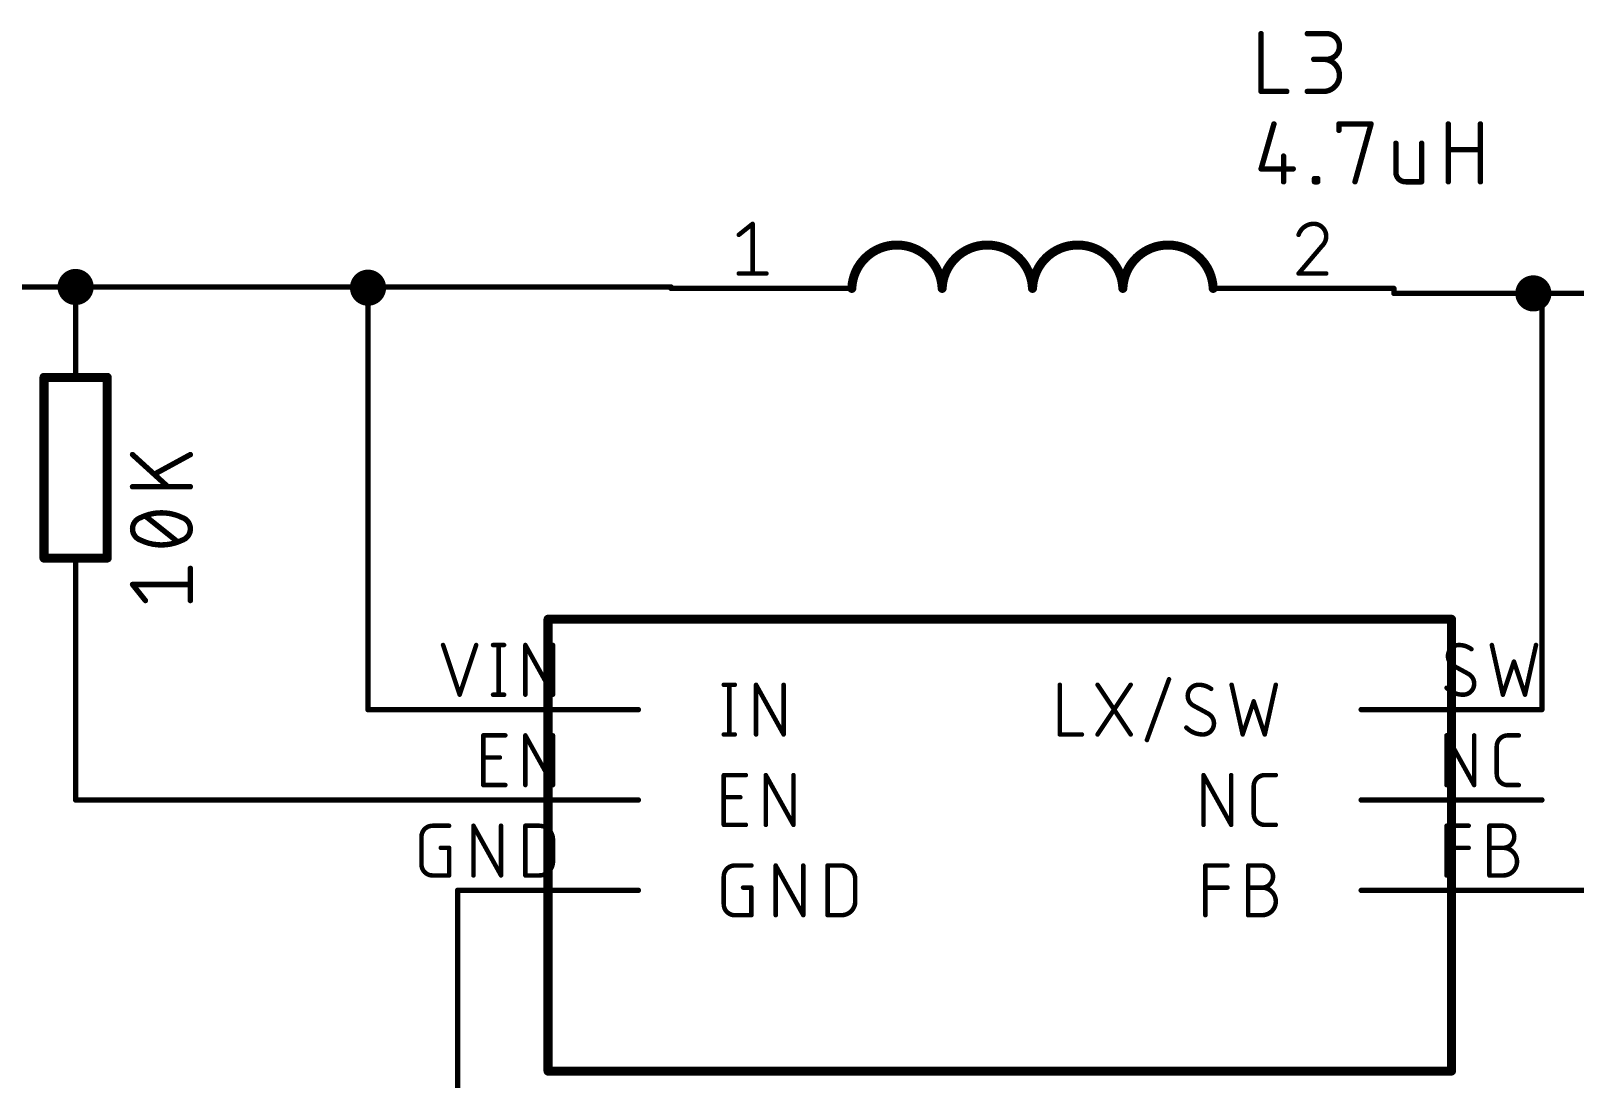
# Model space of a CAD drawing. Extents: x 3 to 264, y 2 to 181.
# Drawn here: x 36.2 to 79.61, y 59.05 to 88.52 of the extents above; entities that cross this region are included whole.
import ezdxf

# ---------------------------------------------------------------- set-up
doc = ezdxf.new("R2010")
doc.units = 0
for name, color, linetype in [('91', 122, 'CONTINUOUS'), ('94', 12, 'CONTINUOUS'), ('95', 251, 'CONTINUOUS'), ('96', 251, 'CONTINUOUS')]:
    doc.layers.add(name, color=color, linetype=linetype)

msp = doc.modelspace()

# ---------------------------------------------------------------- linework, layer by layer
at = {"layer": '91'}
for points, const_width in [([(37.46, 81.066, 1), (37.46, 81.574, 1), (37.46, 81.066)], 0.508), ([(45.68, 81.046, 1), (45.68, 81.554, 1), (45.68, 81.046)], 0.508), ([(78.44, 80.886, 1), (78.44, 81.394, 1), (78.44, 80.886)], 0.508), ([(37.46, 81.3581, 1), (37.46, 81.2819)], 0.0762), ([(37.46, 81.2819, 1), (37.46, 81.3581)], 0.0762), ([(45.7181, 81.3, 1), (45.6419, 81.3)], 0.0762), ([(54.2381, 81.32, 1), (54.1619, 81.32)], 0.0762), ([(54.1619, 81.28, 1), (54.2381, 81.28)], 0.0762), ([(54.2, 81.2819, 1), (54.2, 81.3581)], 0.0762), ([(74.5581, 81.28, 1), (74.4819, 81.28)], 0.0762), ([(74.52, 81.1781, 1), (74.52, 81.1019)], 0.0762), ([(78.44, 81.1781, 1), (78.44, 81.1019)], 0.0762), ([(78.44, 81.1019, 1), (78.44, 81.1781)], 0.0762), ([(78.7181, 81.14, 1), (78.6419, 81.14)], 0.0762), ([(78.68, 81.1019, 1), (78.68, 81.1781)], 0.0762), ([(74.4819, 81.14, 1), (74.5581, 81.14)], 0.0762), ([(37.4981, 71.16, 1), (37.4219, 71.16)], 0.0762), ([(45.68, 69.4781, 1), (45.68, 69.4019)], 0.0762), ([(45.6419, 69.44, 1), (45.7181, 69.44)], 0.0762), ([(48.2, 69.4019, 1), (48.2, 69.4781)], 0.0762), ([(78.6419, 69.44, 1), (78.7181, 69.44)], 0.0762), ([(37.46, 66.9381, 1), (37.46, 66.8619)], 0.0762), ([(37.4219, 66.9, 1), (37.4981, 66.9)], 0.0762), ([(48.2, 66.8619, 1), (48.2, 66.9381)], 0.0762), ([(48.2381, 64.36, 1), (48.1619, 64.36)], 0.0762), ([(78.68, 64.3981, 1), (78.68, 64.3219)], 0.0762)]:
    msp.add_lwpolyline(points, format="xyb", dxfattribs=dict(at, const_width=const_width))
at = {"layer": '91', "const_width": 0.1524}
for points in [[(37.46, 81.32), (26.78, 81.32)], [(37.46, 81.32), (54.2, 81.32)], [(45.68, 69.44), (45.68, 81.3)], [(54.2, 81.32), (54.2, 81.28)], [(74.52, 81.14), (74.52, 81.28)], [(78.44, 81.14), (74.52, 81.14)], [(78.68, 81.14), (78.44, 81.14)], [(78.68, 69.44), (78.68, 81.14)], [(37.46, 66.9), (37.46, 71.16)], [(48.2, 69.44), (45.68, 69.44)], [(48.2, 66.9), (37.46, 66.9)], [(48.2, 64.36), (48.2, 46.84)], [(78.68, 64.36), (95.12, 64.36)]]:
    msp.add_lwpolyline(points, dxfattribs=at)
at = {"layer": '94'}
for points, const_width in [([(61.82, 81.28, 0.9606), (59.28, 81.28)], 0.254), ([(64.36, 81.28, 0.9606), (61.82, 81.28)], 0.254), ([(66.9, 81.28, 0.9606), (64.36, 81.28)], 0.254), ([(69.44, 81.28, 0.9606), (66.9, 81.28)], 0.254), ([(37.4981, 81.32, 1), (37.4219, 81.32)], 0.0762), ([(54.2, 81.3181, 1), (54.2, 81.2419)], 0.0762), ([(59.2166, 81.2825, 1), (59.3434, 81.2775)], 0.127), ([(59.28, 81.2419, 1), (59.28, 81.3181)], 0.0762), ([(61.7566, 81.2775, 1), (61.8834, 81.2825)], 0.127), ([(61.7566, 81.2825, 1), (61.8834, 81.2775)], 0.127), ([(64.2966, 81.2775, 1), (64.4234, 81.2825)], 0.127), ([(64.2966, 81.2825, 1), (64.4234, 81.2775)], 0.127), ([(66.8366, 81.2775, 1), (66.9634, 81.2825)], 0.127), ([(66.8366, 81.2825, 1), (66.9634, 81.2775)], 0.127), ([(69.3766, 81.2775, 1), (69.5034, 81.2825)], 0.127), ([(69.44, 81.3181, 1), (69.44, 81.2419)], 0.0762), ([(74.52, 81.2419, 1), (74.52, 81.3181)], 0.0762), ([(78.44, 81.1781, 1), (78.44, 81.1019)], 0.0762), ([(36.6345, 78.78, 1), (36.5075, 78.78)], 0.127), ([(36.571, 78.8435, 1), (36.571, 78.7165)], 0.127), ([(37.4219, 78.78, 1), (37.4981, 78.78)], 0.0762), ([(38.4125, 78.78, 1), (38.2855, 78.78)], 0.127), ([(38.349, 78.7165, 1), (38.349, 78.8435)], 0.127), ([(36.571, 73.7635, 1), (36.571, 73.6365)], 0.127), ([(38.349, 73.6365, 1), (38.349, 73.7635)], 0.127), ([(36.5075, 73.7, 1), (36.6345, 73.7)], 0.127), ([(37.4981, 73.7, 1), (37.4219, 73.7)], 0.0762), ([(38.2855, 73.7, 1), (38.4125, 73.7)], 0.127), ([(50.8035, 71.98, 1), (50.6765, 71.98)], 0.127), ([(50.74, 72.0435, 1), (50.74, 71.9165)], 0.127), ([(76.2035, 71.98, 1), (76.0765, 71.98)], 0.127), ([(76.14, 71.9165, 1), (76.14, 72.0435)], 0.127), ([(37.4219, 71.16, 1), (37.4981, 71.16)], 0.0762), ([(48.2, 69.4781, 1), (48.2, 69.4019)], 0.0762), ([(53.28, 69.4019, 1), (53.28, 69.4781)], 0.0762), ([(73.6, 69.4781, 1), (73.6, 69.4019)], 0.0762), ([(78.68, 69.4019, 1), (78.68, 69.4781)], 0.0762), ([(48.2, 66.9381, 1), (48.2, 66.8619)], 0.0762), ([(53.28, 66.8619, 1), (53.28, 66.9381)], 0.0762), ([(73.6, 66.9381, 1), (73.6, 66.8619)], 0.0762), ([(78.68, 66.8619, 1), (78.68, 66.9381)], 0.0762), ([(48.2, 64.3981, 1), (48.2, 64.3219)], 0.0762), ([(53.28, 64.3219, 1), (53.28, 64.3981)], 0.0762), ([(73.6, 64.3981, 1), (73.6, 64.3219)], 0.0762), ([(78.68, 64.3219, 1), (78.68, 64.3981)], 0.0762), ([(50.74, 59.3435, 1), (50.74, 59.2165)], 0.127), ([(50.6765, 59.28, 1), (50.8035, 59.28)], 0.127), ([(76.0765, 59.28, 1), (76.2035, 59.28)], 0.127), ([(76.14, 59.2165, 1), (76.14, 59.3435)], 0.127)]:
    msp.add_lwpolyline(points, format="xyb", dxfattribs=dict(at, const_width=const_width))
for points, const_width in [([(37.46, 81.32), (37.46, 78.78)], 0.1524), ([(54.2, 81.28), (59.28, 81.28)], 0.1524), ([(74.52, 81.28), (69.44, 81.28)], 0.1524), ([(78.44, 81.14), (83.52, 81.14)], 0.1524), ([(36.571, 78.78), (36.571, 73.7)], 0.254), ([(38.349, 78.78), (36.571, 78.78)], 0.254), ([(38.349, 73.7), (38.349, 78.78)], 0.254), ([(38.349, 73.7), (36.571, 73.7)], 0.254), ([(37.46, 71.16), (37.46, 73.7)], 0.1524), ([(50.74, 71.98), (50.74, 59.28)], 0.254), ([(76.14, 71.98), (50.74, 71.98)], 0.254), ([(76.14, 59.28), (76.14, 71.98)], 0.254), ([(48.2, 69.44), (53.28, 69.44)], 0.1524), ([(78.68, 69.44), (73.6, 69.44)], 0.1524), ([(48.2, 66.9), (53.28, 66.9)], 0.1524), ([(78.68, 66.9), (73.6, 66.9)], 0.1524), ([(48.2, 64.36), (53.28, 64.36)], 0.1524), ([(78.68, 64.36), (73.6, 64.36)], 0.1524), ([(50.74, 59.28), (76.14, 59.28)], 0.254)]:
    msp.add_lwpolyline(points, dxfattribs=dict(at, const_width=const_width))
at = {"layer": '95'}
for points, const_width in [([(70.7862, 88.4428), (70.7862, 86.8172)], 0.1524), ([(72.0858, 88.4428), (72.6277, 88.4428)], 0.1524), ([(72.6277, 87.7203), (72.2664, 87.7203)], 0.1524), ([(70.7862, 86.8172), (71.5087, 86.8172)], 0.1524), ([(72.0858, 86.8172), (72.5374, 86.8172)], 0.1524), ([(56.1036, 82.7857), (56.4916, 83.0961)], 0.127), ([(56.4916, 83.0961), (56.4916, 81.6991)], 0.127), ([(72.5, 82.4752), (71.8403, 81.6991)], 0.127), ([(56.1036, 81.6991), (56.8797, 81.6991)], 0.127), ([(71.8403, 81.6991), (72.6164, 81.6991)], 0.127), ([(47.7902, 71.2561), (48.2559, 69.8591)], 0.127), ([(48.2559, 69.8591), (48.7215, 71.2561)], 0.127), ([(49.1957, 71.2561), (49.5062, 71.2561)], 0.127), ([(49.3509, 71.2561), (49.3509, 69.8591)], 0.127), ([(50.1036, 69.8591), (50.1036, 71.2561)], 0.127), ([(50.1036, 71.2561), (50.8797, 69.8591)], 0.127), ([(50.8797, 69.8591), (50.8797, 71.2561)], 0.127), ([(77.2732, 71.2561), (77.5837, 69.8591)], 0.127), ([(78.2045, 69.8591), (78.515, 71.2561)], 0.127), ([(77.5837, 69.8591), (77.8941, 70.7904)], 0.127), ([(77.8941, 70.7904), (78.2045, 69.8591)], 0.127), ([(67.5763, 68.5863), (68.1972, 70.2937)], 0.127), ([(76.6212, 70.4412), (76.1943, 70.674)], 0.127), ([(49.1957, 69.8591), (49.5062, 69.8591)], 0.127), ([(55.6803, 70.1385), (55.9907, 70.1385)], 0.127), ([(55.8355, 70.1385), (55.8355, 68.7415)], 0.127), ([(56.5882, 68.7415), (56.5882, 70.1385)], 0.127), ([(56.5882, 70.1385), (57.3643, 68.7415)], 0.127), ([(57.3643, 68.7415), (57.3643, 70.1385)], 0.127), ([(65.1287, 70.1385), (65.1287, 68.7415)], 0.127), ([(66.1891, 68.7415), (67.1204, 70.1385)], 0.127), ([(66.1891, 70.1385), (67.1204, 68.7415)], 0.127), ([(69.9579, 70.1385), (70.2684, 68.7415)], 0.127), ([(70.8893, 68.7415), (71.1997, 70.1385)], 0.127), ([(69.3059, 69.3236), (68.879, 69.5564)], 0.127), ([(70.2684, 68.7415), (70.5788, 69.6728)], 0.127), ([(70.5788, 69.6728), (70.8893, 68.7415)], 0.127), ([(48.92, 67.3191), (48.92, 68.7161)], 0.127), ([(48.92, 68.7161), (49.5409, 68.7161)], 0.127), ([(50.1036, 67.3191), (50.1036, 68.7161)], 0.127), ([(50.1036, 68.7161), (50.8797, 67.3191)], 0.127), ([(50.8797, 67.3191), (50.8797, 68.7161)], 0.127), ([(55.6803, 68.7415), (55.9907, 68.7415)], 0.127), ([(65.1287, 68.7415), (65.7496, 68.7415)], 0.127), ([(76.0003, 67.3191), (76.0003, 68.7161)], 0.127), ([(76.0003, 68.7161), (76.7764, 67.3191)], 0.127), ([(76.7764, 67.3191), (76.7764, 68.7161)], 0.127), ([(77.7212, 68.7161), (78.0317, 68.7161)], 0.127), ([(48.92, 68.0952), (49.3857, 68.0952)], 0.127), ([(77.4108, 67.6295), (77.4108, 68.4057)], 0.127), ([(49.5409, 67.3191), (48.92, 67.3191)], 0.127), ([(55.6803, 66.2015), (55.6803, 67.5985)], 0.127), ([(55.6803, 67.5985), (56.3012, 67.5985)], 0.127), ([(56.8639, 66.2015), (56.8639, 67.5985)], 0.127), ([(56.8639, 67.5985), (57.64, 66.2015)], 0.127), ([(57.64, 66.2015), (57.64, 67.5985)], 0.127), ([(69.1683, 66.2015), (69.1683, 67.5985)], 0.127), ([(69.1683, 67.5985), (69.9444, 66.2015)], 0.127), ([(69.9444, 66.2015), (69.9444, 67.5985)], 0.127), ([(70.5788, 66.5119), (70.5788, 67.2881)], 0.127), ([(70.8893, 67.5985), (71.1997, 67.5985)], 0.127), ([(78.0317, 67.3191), (77.7212, 67.3191)], 0.127), ([(55.6803, 66.9776), (56.146, 66.9776)], 0.127), ([(47.4938, 66.1761), (47.9595, 66.1761)], 0.127), ([(48.6435, 64.7791), (48.6435, 66.1761)], 0.127), ([(48.6435, 66.1761), (49.4196, 64.7791)], 0.127), ([(49.4196, 64.7791), (49.4196, 66.1761)], 0.127), ([(50.1036, 64.7791), (50.1036, 66.1761)], 0.127), ([(50.1036, 66.1761), (50.4916, 66.1761)], 0.127), ([(56.3012, 66.2015), (55.6803, 66.2015)], 0.127), ([(71.1997, 66.2015), (70.8893, 66.2015)], 0.127), ([(76.0003, 64.7791), (76.0003, 66.1761)], 0.127), ([(76.0003, 66.1761), (76.6212, 66.1761)], 0.127), ([(77.2044, 64.7791), (77.2044, 66.1761)], 0.127), ([(77.2044, 66.1761), (77.5924, 66.1761)], 0.127), ([(47.1834, 65.0895), (47.1834, 65.8657)], 0.127), ([(47.7266, 65.5552), (47.9595, 65.5552)], 0.127), ([(47.9595, 65.5552), (47.9595, 64.7791)], 0.127), ([(50.8797, 65.788), (50.8797, 65.1672)], 0.127), ([(76.0003, 65.5552), (76.6212, 65.5552)], 0.127), ([(77.2044, 65.5552), (77.5924, 65.5552)], 0.127), ([(55.9907, 65.0585), (56.4564, 65.0585)], 0.127), ([(57.1404, 63.6615), (57.1404, 65.0585)], 0.127), ([(57.1404, 65.0585), (57.9165, 63.6615)], 0.127), ([(57.9165, 63.6615), (57.9165, 65.0585)], 0.127), ([(58.6005, 63.6615), (58.6005, 65.0585)], 0.127), ([(58.6005, 65.0585), (58.9886, 65.0585)], 0.127), ([(69.2195, 63.6615), (69.2195, 65.0585)], 0.127), ([(69.2195, 65.0585), (69.8404, 65.0585)], 0.127), ([(70.4236, 63.6615), (70.4236, 65.0585)], 0.127), ([(70.4236, 65.0585), (70.8116, 65.0585)], 0.127), ([(47.9595, 64.7791), (47.4938, 64.7791)], 0.127), ([(50.4916, 64.7791), (50.1036, 64.7791)], 0.127), ([(55.6803, 63.9719), (55.6803, 64.7481)], 0.127), ([(59.3766, 64.6704), (59.3766, 64.0496)], 0.127), ([(77.5924, 64.7791), (77.2044, 64.7791)], 0.127), ([(56.2236, 64.4376), (56.4564, 64.4376)], 0.127), ([(56.4564, 64.4376), (56.4564, 63.6615)], 0.127), ([(69.2195, 64.4376), (69.8404, 64.4376)], 0.127), ([(70.4236, 64.4376), (70.8116, 64.4376)], 0.127), ([(56.4564, 63.6615), (55.9907, 63.6615)], 0.127), ([(58.9886, 63.6615), (58.6005, 63.6615)], 0.127), ([(70.8116, 63.6615), (70.4236, 63.6615)], 0.127)]:
    msp.add_lwpolyline(points, dxfattribs=dict(at, const_width=const_width))
for points, const_width in [([(70.8243, 88.4428, 1), (70.7481, 88.4428)], 0.0762), ([(72.0858, 88.4809, 1), (72.0858, 88.4047)], 0.0762), ([(72.6277, 87.7203, 1), (72.6277, 88.4428)], 0.1524), ([(72.6277, 88.4809, 1), (72.6277, 88.4047)], 0.0762), ([(72.6277, 88.4047, 1), (72.6277, 88.4809)], 0.0762), ([(72.2664, 87.7584, 1), (72.2664, 87.6822)], 0.0762), ([(72.5374, 86.8172, 1), (72.5374, 87.7203)], 0.1524), ([(72.5374, 87.7584, 1), (72.5374, 87.6822)], 0.0762), ([(72.6277, 87.7584, 1), (72.6277, 87.6822)], 0.0762), ([(72.6277, 87.6822, 1), (72.6277, 87.7584)], 0.0762), ([(70.7862, 86.8553, 1), (70.7862, 86.7791)], 0.0762), ([(70.7481, 86.8172, 1), (70.8243, 86.8172)], 0.0762), ([(71.5087, 86.7791, 1), (71.5087, 86.8553)], 0.0762), ([(72.0858, 86.8553, 1), (72.0858, 86.7791)], 0.0762), ([(72.5374, 86.8553, 1), (72.5374, 86.7791)], 0.0762), ([(72.5374, 86.7791, 1), (72.5374, 86.8553)], 0.0762), ([(56.5234, 83.0961, 1), (56.4599, 83.0961)], 0.0635), ([(56.5115, 83.0713, 1), (56.4718, 83.1209)], 0.0635), ([(72.2672, 83.0961, 0.3252), (71.8403, 82.7857)], 0.127), ([(72.6164, 82.7469, 0.4142), (72.2672, 83.0961)], 0.127), ([(72.2672, 83.1279, 1), (72.2672, 83.0644)], 0.0635), ([(72.2672, 83.0644, 1), (72.2672, 83.1278)], 0.0635), ([(56.0838, 82.8104, 1), (56.1234, 82.7609)], 0.0635), ([(71.8101, 82.7954, 1), (71.8705, 82.7759)], 0.0635), ([(72.5, 82.4752, 0.2053), (72.6164, 82.7469)], 0.127), ([(72.4781, 82.4982, 1), (72.5219, 82.4522)], 0.0635), ([(72.5242, 82.4546, 1), (72.4758, 82.4958)], 0.0635), ([(72.6482, 82.7468, 1), (72.5847, 82.7469)], 0.0635), ([(72.5847, 82.7469, 1), (72.6482, 82.7469)], 0.0635), ([(56.1036, 81.7309, 1), (56.1036, 81.6673)], 0.0635), ([(56.4599, 81.6991, 1), (56.5234, 81.6991)], 0.0635), ([(56.8797, 81.6673, 1), (56.8797, 81.7309)], 0.0635), ([(71.8403, 81.7309, 1), (71.8403, 81.6673)], 0.0635), ([(71.8161, 81.7197, 1), (71.8645, 81.6785)], 0.0635), ([(72.6164, 81.6673, 1), (72.6164, 81.7309)], 0.0635), ([(47.8203, 71.2661, 1), (47.7601, 71.2461)], 0.0635), ([(48.7516, 71.2461, 1), (48.6914, 71.2661)], 0.0635), ([(49.1957, 71.2879, 1), (49.1957, 71.2244)], 0.0635), ([(49.3827, 71.2561, 1), (49.3192, 71.2561)], 0.0635), ([(49.5062, 71.2244, 1), (49.5062, 71.2879)], 0.0635), ([(50.1353, 71.2561, 1), (50.0718, 71.2561)], 0.0635), ([(50.1313, 71.2715, 1), (50.0758, 71.2407)], 0.0635), ([(50.9115, 71.2561, 1), (50.8479, 71.2561)], 0.0635), ([(76.3496, 71.2561, 0.4142), (76.0391, 70.9457)], 0.127), ([(76.6988, 71.1397, 0.1623), (76.3496, 71.2561)], 0.127), ([(76.3496, 71.2878, 1), (76.3495, 71.2244)], 0.0635), ([(76.3495, 71.2243, 1), (76.3496, 71.2878)], 0.0635), ([(76.6798, 71.1143, 1), (76.7178, 71.1651)], 0.0635), ([(77.3042, 71.263, 1), (77.2422, 71.2492)], 0.0635), ([(78.546, 71.2492, 1), (78.484, 71.263)], 0.0635), ([(76.0391, 70.9457, 0.2656), (76.1943, 70.674)], 0.127), ([(76.0709, 70.9457, 1), (76.0074, 70.9457)], 0.0635), ([(76.0074, 70.9457, 1), (76.0709, 70.9457)], 0.0635), ([(77.9242, 70.8005, 1), (77.864, 70.7804)], 0.0635), ([(77.9242, 70.7804, 1), (77.864, 70.8005)], 0.0635), ([(68.227, 70.2829, 1), (68.1673, 70.3046)], 0.0635), ([(76.2095, 70.7019, 1), (76.1791, 70.6461)], 0.0635), ([(76.1782, 70.6467, 1), (76.2104, 70.7014)], 0.0635), ([(76.7764, 70.1695, 0.2656), (76.6212, 70.4412)], 0.127), ([(76.6373, 70.4685, 1), (76.6051, 70.4138)], 0.0635), ([(76.606, 70.4133, 1), (76.6364, 70.4691)], 0.0635), ([(48.2257, 69.8691, 1), (48.286, 69.8491)], 0.0635), ([(48.2257, 69.8491, 1), (48.286, 69.8691)], 0.0635), ([(49.1957, 69.8909, 1), (49.1957, 69.8273)], 0.0635), ([(49.5062, 69.8273, 1), (49.5062, 69.8909)], 0.0635), ([(50.8519, 69.8437, 1), (50.9075, 69.8745)], 0.0635), ([(55.6803, 70.1703, 1), (55.6803, 70.1068)], 0.0635), ([(55.8673, 70.1385, 1), (55.8038, 70.1385)], 0.0635), ([(55.9907, 70.1068, 1), (55.9907, 70.1703)], 0.0635), ([(56.6199, 70.1385, 1), (56.5564, 70.1385)], 0.0635), ([(56.6159, 70.1539, 1), (56.5604, 70.1231)], 0.0635), ([(57.396, 70.1385, 1), (57.3325, 70.1385)], 0.0635), ([(65.1605, 70.1385, 1), (65.097, 70.1385)], 0.0635), ([(66.2155, 70.1561, 1), (66.1627, 70.1209)], 0.0635), ([(67.1469, 70.1209, 1), (67.094, 70.1561)], 0.0635), ([(69.0343, 70.1385, 0.4142), (68.7238, 69.8281)], 0.127), ([(69.3835, 70.0221, 0.1623), (69.0343, 70.1385)], 0.127), ([(69.0343, 70.1702, 1), (69.0343, 70.1068)], 0.0635), ([(69.0343, 70.1067, 1), (69.0343, 70.1702)], 0.0635), ([(69.3645, 69.9967, 1), (69.4026, 70.0475)], 0.0635), ([(69.9889, 70.1454, 1), (69.9269, 70.1316)], 0.0635), ([(71.2307, 70.1316, 1), (71.1687, 70.1454)], 0.0635), ([(76.0003, 70.0531, 0.2), (76.466, 69.8591)], 0.127), ([(76.0228, 70.0755, 1), (75.9778, 70.0308)], 0.0635), ([(76.466, 69.8909, 1), (76.466, 69.8273)], 0.0635), ([(76.466, 69.8591, 0.4142), (76.7764, 70.1695)], 0.127), ([(76.466, 69.8274, 1), (76.466, 69.8908)], 0.0635), ([(76.8082, 70.1695, 1), (76.7447, 70.1695)], 0.0635), ([(76.7447, 70.1695, 1), (76.8082, 70.1695)], 0.0635), ([(77.5535, 69.8691, 1), (77.6138, 69.8491)], 0.0635), ([(77.5527, 69.8522, 1), (77.6146, 69.866)], 0.0635), ([(78.1735, 69.866, 1), (78.2355, 69.8522)], 0.0635), ([(78.1744, 69.8491, 1), (78.2347, 69.8691)], 0.0635), ([(49.3192, 69.8591, 1), (49.3827, 69.8591)], 0.0635), ([(50.0718, 69.8591, 1), (50.1353, 69.8591)], 0.0635), ([(50.8479, 69.8591, 1), (50.9115, 69.8591)], 0.0635), ([(68.7238, 69.8281, 0.2656), (68.879, 69.5564)], 0.127), ([(68.7556, 69.8281, 1), (68.6921, 69.8281)], 0.0635), ([(68.6921, 69.8281, 1), (68.7556, 69.8281)], 0.0635), ([(68.8942, 69.5843, 1), (68.8638, 69.5285)], 0.0635), ([(68.8629, 69.5291, 1), (68.8952, 69.5838)], 0.0635), ([(70.6089, 69.6829, 1), (70.5487, 69.6628)], 0.0635), ([(70.6089, 69.6628, 1), (70.5487, 69.6829)], 0.0635), ([(69.1507, 68.7415, 0.4142), (69.4611, 69.0519)], 0.127), ([(69.4611, 69.0519, 0.2656), (69.3059, 69.3236)], 0.127), ([(69.322, 69.3509, 1), (69.2898, 69.2962)], 0.0635), ([(69.2907, 69.2957, 1), (69.3211, 69.3515)], 0.0635), ([(69.4929, 69.0519, 1), (69.4294, 69.0519)], 0.0635), ([(69.4294, 69.0519, 1), (69.4929, 69.0519)], 0.0635), ([(48.9517, 68.7161, 1), (48.8882, 68.7161)], 0.0635), ([(48.92, 68.7478, 1), (48.92, 68.6843)], 0.0635), ([(49.5409, 68.6843, 1), (49.5409, 68.7478)], 0.0635), ([(50.1353, 68.7161, 1), (50.0718, 68.7161)], 0.0635), ([(50.1313, 68.7315, 1), (50.0758, 68.7007)], 0.0635), ([(50.9115, 68.7161, 1), (50.8479, 68.7161)], 0.0635), ([(55.6803, 68.7733, 1), (55.6803, 68.7097)], 0.0635), ([(55.8038, 68.7415, 1), (55.8673, 68.7415)], 0.0635), ([(55.9907, 68.7097, 1), (55.9907, 68.7733)], 0.0635), ([(56.5564, 68.7415, 1), (56.6199, 68.7415)], 0.0635), ([(57.3325, 68.7415, 1), (57.396, 68.7415)], 0.0635), ([(57.3365, 68.7261, 1), (57.392, 68.7569)], 0.0635), ([(65.1287, 68.7733, 1), (65.1287, 68.7097)], 0.0635), ([(65.097, 68.7415, 1), (65.1605, 68.7415)], 0.0635), ([(65.7496, 68.7097, 1), (65.7496, 68.7733)], 0.0635), ([(66.1627, 68.7591, 1), (66.2155, 68.7239)], 0.0635), ([(67.094, 68.7239, 1), (67.1469, 68.7591)], 0.0635), ([(67.5465, 68.5971, 1), (67.6061, 68.5754)], 0.0635), ([(68.685, 68.9355, 0.2), (69.1507, 68.7415)], 0.127), ([(68.7076, 68.9579, 1), (68.6625, 68.9132)], 0.0635), ([(69.1507, 68.7733, 1), (69.1507, 68.7097)], 0.0635), ([(69.1507, 68.7098, 1), (69.1507, 68.7732)], 0.0635), ([(70.2382, 68.7515, 1), (70.2985, 68.7315)], 0.0635), ([(70.2374, 68.7346, 1), (70.2994, 68.7484)], 0.0635), ([(70.8583, 68.7484, 1), (70.9203, 68.7346)], 0.0635), ([(70.8591, 68.7315, 1), (70.9194, 68.7515)], 0.0635), ([(76.0321, 68.7161, 1), (75.9686, 68.7161)], 0.0635), ([(76.0281, 68.7315, 1), (75.9725, 68.7007)], 0.0635), ([(76.8082, 68.7161, 1), (76.7447, 68.7161)], 0.0635), ([(77.7212, 68.7161, 0.4142), (77.4108, 68.4057)], 0.127), ([(77.7212, 68.7478, 1), (77.7212, 68.6843)], 0.0635), ([(77.7212, 68.6844, 1), (77.7212, 68.7478)], 0.0635), ([(78.0317, 68.6843, 1), (78.0317, 68.7478)], 0.0635), ([(48.92, 68.127, 1), (48.92, 68.0635)], 0.0635), ([(49.3857, 68.0635, 1), (49.3857, 68.127)], 0.0635), ([(77.4425, 68.4057, 1), (77.379, 68.4057)], 0.0635), ([(77.379, 68.4057, 1), (77.4425, 68.4057)], 0.0635), ([(48.8882, 67.3191, 1), (48.9517, 67.3191)], 0.0635), ([(48.92, 67.3509, 1), (48.92, 67.2874)], 0.0635), ([(49.5409, 67.2874, 1), (49.5409, 67.3509)], 0.0635), ([(50.0718, 67.3191, 1), (50.1353, 67.3191)], 0.0635), ([(50.8479, 67.3191, 1), (50.9115, 67.3191)], 0.0635), ([(50.8519, 67.3037, 1), (50.9075, 67.3345)], 0.0635), ([(55.6803, 67.6303, 1), (55.6803, 67.5667)], 0.0635), ([(55.7121, 67.5985, 1), (55.6486, 67.5985)], 0.0635), ([(56.3012, 67.5667, 1), (56.3012, 67.6303)], 0.0635), ([(56.8956, 67.5985, 1), (56.8321, 67.5985)], 0.0635), ([(56.8916, 67.6139, 1), (56.8361, 67.5831)], 0.0635), ([(57.6718, 67.5985, 1), (57.6083, 67.5985)], 0.0635), ([(69.2001, 67.5985, 1), (69.1366, 67.5985)], 0.0635), ([(69.1961, 67.6139, 1), (69.1406, 67.5831)], 0.0635), ([(69.9762, 67.5985, 1), (69.9127, 67.5985)], 0.0635), ([(70.8893, 67.5985, 0.4142), (70.5788, 67.2881)], 0.127), ([(70.6106, 67.2881, 1), (70.5471, 67.2881)], 0.0635), ([(70.5471, 67.2881, 1), (70.6106, 67.2881)], 0.0635), ([(70.8893, 67.6303, 1), (70.8893, 67.5667)], 0.0635), ([(70.8893, 67.5668, 1), (70.8893, 67.6302)], 0.0635), ([(71.1997, 67.5667, 1), (71.1997, 67.6303)], 0.0635), ([(75.9686, 67.3191, 1), (76.0321, 67.3191)], 0.0635), ([(76.7447, 67.3191, 1), (76.8082, 67.3191)], 0.0635), ([(76.7487, 67.3037, 1), (76.8042, 67.3345)], 0.0635), ([(77.4108, 67.6295, 0.4142), (77.7212, 67.3191)], 0.127), ([(77.4425, 67.6295, 1), (77.379, 67.6295)], 0.0635), ([(77.379, 67.6295, 1), (77.4425, 67.6295)], 0.0635), ([(77.7212, 67.3509, 1), (77.7212, 67.2874)], 0.0635), ([(77.7212, 67.2874, 1), (77.7212, 67.3509)], 0.0635), ([(78.0317, 67.2874, 1), (78.0317, 67.3509)], 0.0635), ([(55.6803, 67.0094, 1), (55.6803, 66.9459)], 0.0635), ([(56.146, 66.9459, 1), (56.146, 67.0094)], 0.0635), ([(70.5788, 66.5119, 0.4142), (70.8893, 66.2015)], 0.127), ([(70.6106, 66.5119, 1), (70.5471, 66.5119)], 0.0635), ([(70.5471, 66.5119, 1), (70.6106, 66.5119)], 0.0635), ([(47.4938, 66.1761, 0.4142), (47.1834, 65.8657)], 0.127), ([(47.4938, 66.2079, 1), (47.4938, 66.1444)], 0.0635), ([(47.4938, 66.1444, 1), (47.4938, 66.2078)], 0.0635), ([(47.9595, 66.1444, 1), (47.9595, 66.2079)], 0.0635), ([(48.6752, 66.1761, 1), (48.6117, 66.1761)], 0.0635), ([(48.6712, 66.1915, 1), (48.6157, 66.1607)], 0.0635), ([(49.4513, 66.1761, 1), (49.3878, 66.1761)], 0.0635), ([(50.1353, 66.1761, 1), (50.0718, 66.1761)], 0.0635), ([(50.1036, 66.2079, 1), (50.1036, 66.1444)], 0.0635), ([(50.8797, 65.788, 0.4142), (50.4916, 66.1761)], 0.127), ([(50.4916, 66.2079, 1), (50.4916, 66.1444)], 0.0635), ([(50.4916, 66.1444, 1), (50.4916, 66.2079)], 0.0635), ([(55.6803, 66.2333, 1), (55.6803, 66.1698)], 0.0635), ([(55.6486, 66.2015, 1), (55.7121, 66.2015)], 0.0635), ([(56.3012, 66.1698, 1), (56.3012, 66.2333)], 0.0635), ([(56.8321, 66.2015, 1), (56.8956, 66.2015)], 0.0635), ([(57.6083, 66.2015, 1), (57.6718, 66.2015)], 0.0635), ([(57.6122, 66.1861, 1), (57.6678, 66.2169)], 0.0635), ([(69.1366, 66.2015, 1), (69.2001, 66.2015)], 0.0635), ([(69.9127, 66.2015, 1), (69.9762, 66.2015)], 0.0635), ([(69.9167, 66.1861, 1), (69.9722, 66.2169)], 0.0635), ([(70.8893, 66.2333, 1), (70.8893, 66.1698)], 0.0635), ([(70.8893, 66.1698, 1), (70.8893, 66.2333)], 0.0635), ([(71.1997, 66.1698, 1), (71.1997, 66.2333)], 0.0635), ([(76.0321, 66.1761, 1), (75.9686, 66.1761)], 0.0635), ([(76.0003, 66.2079, 1), (76.0003, 66.1444)], 0.0635), ([(76.6212, 66.1444, 1), (76.6212, 66.2079)], 0.0635), ([(77.2361, 66.1761, 1), (77.1726, 66.1761)], 0.0635), ([(77.2044, 66.2079, 1), (77.2044, 66.1444)], 0.0635), ([(77.5924, 65.5552, 1), (77.5924, 66.1761)], 0.127), ([(77.5924, 66.2079, 1), (77.5924, 66.1444)], 0.0635), ([(77.5924, 66.1444, 1), (77.5924, 66.2079)], 0.0635), ([(47.2151, 65.8657, 1), (47.1516, 65.8657)], 0.0635), ([(47.1516, 65.8657, 1), (47.2151, 65.8657)], 0.0635), ([(47.7266, 65.587, 1), (47.7266, 65.5235)], 0.0635), ([(47.9912, 65.5552, 1), (47.9277, 65.5552)], 0.0635), ([(47.9595, 65.5235, 1), (47.9595, 65.587)], 0.0635), ([(50.9115, 65.788, 1), (50.8479, 65.788)], 0.0635), ([(50.8479, 65.788, 1), (50.9115, 65.788)], 0.0635), ([(76.0003, 65.587, 1), (76.0003, 65.5235)], 0.0635), ([(76.6212, 65.5235, 1), (76.6212, 65.587)], 0.0635), ([(77.2044, 65.587, 1), (77.2044, 65.5235)], 0.0635), ([(77.5924, 65.587, 1), (77.5924, 65.5235)], 0.0635), ([(77.5924, 65.587, 1), (77.5924, 65.5235)], 0.0635), ([(77.5924, 64.7791, 1), (77.5924, 65.5552)], 0.127), ([(77.5924, 65.5235, 1), (77.5924, 65.587)], 0.0635), ([(47.2151, 65.0895, 1), (47.1516, 65.0895)], 0.0635), ([(47.1516, 65.0895, 1), (47.2151, 65.0895)], 0.0635), ([(47.1834, 65.0895, 0.4142), (47.4938, 64.7791)], 0.127), ([(50.4916, 64.7791, 0.4142), (50.8797, 65.1672)], 0.127), ([(50.9115, 65.1672, 1), (50.8479, 65.1672)], 0.0635), ([(50.8479, 65.1672, 1), (50.9115, 65.1672)], 0.0635), ([(55.9907, 65.0585, 0.4142), (55.6803, 64.7481)], 0.127), ([(55.9907, 65.0903, 1), (55.9907, 65.0268)], 0.0635), ([(55.9907, 65.0268, 1), (55.9907, 65.0902)], 0.0635), ([(56.4564, 65.0268, 1), (56.4564, 65.0903)], 0.0635), ([(57.1722, 65.0585, 1), (57.1087, 65.0585)], 0.0635), ([(57.1682, 65.0739, 1), (57.1127, 65.0431)], 0.0635), ([(57.9483, 65.0585, 1), (57.8848, 65.0585)], 0.0635), ([(58.6005, 65.0903, 1), (58.6005, 65.0268)], 0.0635), ([(58.6323, 65.0585, 1), (58.5688, 65.0585)], 0.0635), ([(58.9886, 65.0903, 1), (58.9886, 65.0268)], 0.0635), ([(59.3766, 64.6704, 0.4142), (58.9886, 65.0585)], 0.127), ([(58.9886, 65.0268, 1), (58.9886, 65.0903)], 0.0635), ([(69.2195, 65.0903, 1), (69.2195, 65.0268)], 0.0635), ([(69.2513, 65.0585, 1), (69.1878, 65.0585)], 0.0635), ([(69.8404, 65.0268, 1), (69.8404, 65.0903)], 0.0635), ([(70.4236, 65.0903, 1), (70.4236, 65.0268)], 0.0635), ([(70.4553, 65.0585, 1), (70.3918, 65.0585)], 0.0635), ([(70.8116, 65.0903, 1), (70.8116, 65.0268)], 0.0635), ([(70.8116, 64.4376, 1), (70.8116, 65.0585)], 0.127), ([(70.8116, 65.0268, 1), (70.8116, 65.0903)], 0.0635), ([(47.4938, 64.8109, 1), (47.4938, 64.7473)], 0.0635), ([(47.4938, 64.7473, 1), (47.4938, 64.8109)], 0.0635), ([(47.9277, 64.7791, 1), (47.9912, 64.7791)], 0.0635), ([(47.9595, 64.7473, 1), (47.9595, 64.8109)], 0.0635), ([(48.6117, 64.7791, 1), (48.6752, 64.7791)], 0.0635), ([(49.3878, 64.7791, 1), (49.4513, 64.7791)], 0.0635), ([(49.3918, 64.7637, 1), (49.4473, 64.7945)], 0.0635), ([(50.1036, 64.8109, 1), (50.1036, 64.7473)], 0.0635), ([(50.0718, 64.7791, 1), (50.1353, 64.7791)], 0.0635), ([(50.4916, 64.8108, 1), (50.4916, 64.7474)], 0.0635), ([(50.4916, 64.7473, 1), (50.4916, 64.8109)], 0.0635), ([(55.7121, 64.7481, 1), (55.6486, 64.7481)], 0.0635), ([(55.6486, 64.7481, 1), (55.7121, 64.7481)], 0.0635), ([(59.4084, 64.6704, 1), (59.3449, 64.6704)], 0.0635), ([(59.3449, 64.6704, 1), (59.4084, 64.6704)], 0.0635), ([(75.9686, 64.7791, 1), (76.0321, 64.7791)], 0.0635), ([(77.2044, 64.8109, 1), (77.2044, 64.7473)], 0.0635), ([(77.1726, 64.7791, 1), (77.2361, 64.7791)], 0.0635), ([(77.5924, 64.8108, 1), (77.5924, 64.7473)], 0.0635), ([(77.5924, 64.7473, 1), (77.5924, 64.8109)], 0.0635), ([(56.2236, 64.4694, 1), (56.2236, 64.4059)], 0.0635), ([(56.4882, 64.4376, 1), (56.4247, 64.4376)], 0.0635), ([(56.4564, 64.4059, 1), (56.4564, 64.4694)], 0.0635), ([(69.2195, 64.4694, 1), (69.2195, 64.4059)], 0.0635), ([(69.8404, 64.4059, 1), (69.8404, 64.4694)], 0.0635), ([(70.4236, 64.4694, 1), (70.4236, 64.4059)], 0.0635), ([(70.8116, 63.6615, 1), (70.8116, 64.4376)], 0.127), ([(70.8116, 64.4694, 1), (70.8116, 64.4059)], 0.0635), ([(70.8116, 64.4694, 1), (70.8116, 64.4059)], 0.0635), ([(70.8116, 64.4059, 1), (70.8116, 64.4694)], 0.0635), ([(55.6803, 63.9719, 0.4142), (55.9907, 63.6615)], 0.127), ([(55.7121, 63.9719, 1), (55.6486, 63.9719)], 0.0635), ([(55.6486, 63.9719, 1), (55.7121, 63.9719)], 0.0635), ([(58.9886, 63.6615, 0.4142), (59.3766, 64.0496)], 0.127), ([(59.4084, 64.0496, 1), (59.3449, 64.0496)], 0.0635), ([(59.3449, 64.0496, 1), (59.4084, 64.0496)], 0.0635), ([(55.9907, 63.6933, 1), (55.9907, 63.6298)], 0.0635), ([(55.9907, 63.6298, 1), (55.9907, 63.6933)], 0.0635), ([(56.4247, 63.6615, 1), (56.4882, 63.6615)], 0.0635), ([(56.4564, 63.6298, 1), (56.4564, 63.6933)], 0.0635), ([(57.1087, 63.6615, 1), (57.1722, 63.6615)], 0.0635), ([(57.8848, 63.6615, 1), (57.9483, 63.6615)], 0.0635), ([(57.8888, 63.6461, 1), (57.9443, 63.6769)], 0.0635), ([(58.6005, 63.6933, 1), (58.6005, 63.6298)], 0.0635), ([(58.5688, 63.6615, 1), (58.6323, 63.6615)], 0.0635), ([(58.9886, 63.6932, 1), (58.9886, 63.6298)], 0.0635), ([(58.9886, 63.6298, 1), (58.9886, 63.6933)], 0.0635), ([(69.1878, 63.6615, 1), (69.2513, 63.6615)], 0.0635), ([(70.4236, 63.6933, 1), (70.4236, 63.6298)], 0.0635), ([(70.3918, 63.6615, 1), (70.4553, 63.6615)], 0.0635), ([(70.8116, 63.6932, 1), (70.8116, 63.6297)], 0.0635), ([(70.8116, 63.6298, 1), (70.8116, 63.6933)], 0.0635)]:
    msp.add_lwpolyline(points, format="xyb", dxfattribs=dict(at, const_width=const_width))
at = {"layer": '96', "const_width": 0.1524}
for points in [[(71.1474, 85.9028), (70.7862, 84.6384)], [(72.9746, 85.7222), (72.9746, 85.9028)], [(72.9746, 85.9028), (73.8777, 85.9028)], [(73.8777, 85.9028), (73.4261, 84.2772)], [(76.0487, 84.2772), (76.0487, 85.9028)], [(76.9518, 85.9028), (76.9518, 84.2772)], [(74.5759, 85.3609), (74.5759, 84.5481)], [(75.2984, 84.2772), (75.2984, 85.3609)], [(76.0487, 85.1803), (76.9518, 85.1803)], [(70.7862, 84.6384), (71.6893, 84.6384)], [(71.4184, 84.9997), (71.4184, 84.2772)], [(72.2868, 84.2772), (72.2868, 84.3675)], [(72.2868, 84.3675), (72.3771, 84.3675)], [(72.3771, 84.2772), (72.2868, 84.2772)], [(72.3771, 84.3675), (72.3771, 84.2772)], [(74.8468, 84.2772), (75.2984, 84.2772)], [(39.0602, 76.6088), (40.0536, 75.7056)], [(40.6858, 76.6088), (39.6924, 76.0669)], [(40.6858, 75.7056), (39.0602, 75.7056)], [(40.3246, 74.1596), (39.4214, 74.8821)], [(40.6858, 72.5062), (40.6858, 73.4093)], [(39.4214, 72.5062), (39.0602, 72.9578)], [(39.0602, 72.9578), (40.6858, 72.9578)]]:
    msp.add_lwpolyline(points, dxfattribs=at)
at = {"layer": '96'}
for points, const_width in [([(71.1841, 85.8923, 1), (71.1108, 85.9133)], 0.0762), ([(73.0127, 85.9028, 1), (72.9365, 85.9028)], 0.0762), ([(72.9746, 85.9409, 1), (72.9746, 85.8647)], 0.0762), ([(73.9144, 85.8926, 1), (73.841, 85.913)], 0.0762), ([(73.8777, 85.8647, 1), (73.8777, 85.9409)], 0.0762), ([(76.0868, 85.9028, 1), (76.0106, 85.9028)], 0.0762), ([(76.9899, 85.9028, 1), (76.9137, 85.9028)], 0.0762), ([(72.9365, 85.7222, 1), (73.0127, 85.7222)], 0.0762), ([(74.614, 85.3609, 1), (74.5378, 85.3609)], 0.0762), ([(75.3365, 85.3609, 1), (75.2603, 85.3609)], 0.0762), ([(76.0487, 85.2184, 1), (76.0487, 85.1422)], 0.0762), ([(76.9518, 85.1422, 1), (76.9518, 85.2184)], 0.0762), ([(70.7862, 84.6765, 1), (70.7862, 84.6003)], 0.0762), ([(70.7496, 84.6489, 1), (70.8228, 84.628)], 0.0762), ([(71.4565, 84.9997, 1), (71.3803, 84.9997)], 0.0762), ([(71.6893, 84.6003, 1), (71.6893, 84.6765)], 0.0762), ([(71.3803, 84.2772, 1), (71.4565, 84.2772)], 0.0762), ([(72.3249, 84.3675, 1), (72.2487, 84.3675)], 0.0762), ([(72.2868, 84.4056, 1), (72.2868, 84.3294)], 0.0762), ([(72.2868, 84.3153, 1), (72.2868, 84.2391)], 0.0762), ([(72.2487, 84.2772, 1), (72.3249, 84.2772)], 0.0762), ([(72.4152, 84.3675, 1), (72.339, 84.3675)], 0.0762), ([(72.339, 84.2772, 1), (72.4152, 84.2772)], 0.0762), ([(72.3771, 84.3294, 1), (72.3771, 84.4056)], 0.0762), ([(72.3771, 84.2391, 1), (72.3771, 84.3153)], 0.0762), ([(73.3894, 84.2874, 1), (73.4628, 84.267)], 0.0762), ([(74.5759, 84.5481, 0.4142), (74.8468, 84.2772)], 0.1524), ([(74.614, 84.5481, 1), (74.5378, 84.5481)], 0.0762), ([(74.5378, 84.5481, 1), (74.614, 84.5481)], 0.0762), ([(74.8468, 84.3153, 1), (74.8468, 84.2391)], 0.0762), ([(74.8468, 84.2391, 1), (74.8468, 84.3153)], 0.0762), ([(75.2603, 84.2772, 1), (75.3365, 84.2772)], 0.0762), ([(75.2984, 84.2391, 1), (75.2984, 84.3153)], 0.0762), ([(76.0106, 84.2772, 1), (76.0868, 84.2772)], 0.0762), ([(76.9137, 84.2772, 1), (76.9899, 84.2772)], 0.0762), ([(39.0858, 76.6369, 1), (39.0346, 76.5806)], 0.0762), ([(40.704, 76.5753, 1), (40.6676, 76.6422)], 0.0762), ([(39.6741, 76.1003, 1), (39.7106, 76.0334)], 0.0762), ([(39.0602, 75.7437, 1), (39.0602, 75.6675)], 0.0762), ([(40.028, 75.6775, 1), (40.0793, 75.7338)], 0.0762), ([(40.6858, 75.6675, 1), (40.6858, 75.7437)], 0.0762), ([(39.286, 74.837, 0.3205), (39.0602, 74.5209)], 0.1524), ([(39.873, 74.9724, 0.1139), (39.286, 74.837)], 0.1524), ([(39.2693, 74.8712, 1), (39.3027, 74.8027)], 0.0762), ([(39.2983, 74.8009, 1), (39.2736, 74.873)], 0.0762), ([(39.4452, 74.9119, 1), (39.3976, 74.8524)], 0.0762), ([(40.46, 74.837, 0.1139), (39.873, 74.9724)], 0.1524), ([(39.873, 75.0105, 1), (39.873, 74.9343)], 0.0762), ([(39.873, 74.9343, 1), (39.873, 75.0105)], 0.0762), ([(40.6858, 74.5209, 0.3205), (40.46, 74.837)], 0.1524), ([(40.4724, 74.873, 1), (40.4477, 74.8009)], 0.0762), ([(40.4433, 74.8027, 1), (40.4767, 74.8712)], 0.0762), ([(39.0602, 74.5209, 0.3205), (39.286, 74.2048)], 0.1524), ([(39.0983, 74.5209, 1), (39.0221, 74.5209)], 0.0762), ([(39.0221, 74.5209, 1), (39.0983, 74.5209)], 0.0762), ([(39.286, 74.2048, 0.1139), (39.873, 74.0693)], 0.1524), ([(39.3027, 74.239, 1), (39.2693, 74.1705)], 0.0762), ([(39.2736, 74.1687, 1), (39.2983, 74.2408)], 0.0762), ([(39.873, 74.0693, 0.1139), (40.46, 74.2048)], 0.1524), ([(40.46, 74.2048, 0.3205), (40.6858, 74.5209)], 0.1524), ([(40.4477, 74.2408, 1), (40.4724, 74.1687)], 0.0762), ([(40.4767, 74.1705, 1), (40.4433, 74.239)], 0.0762), ([(40.7239, 74.5209, 1), (40.6477, 74.5209)], 0.0762), ([(40.6477, 74.5209, 1), (40.7239, 74.5209)], 0.0762), ([(39.873, 74.1074, 1), (39.873, 74.0312)], 0.0762), ([(39.873, 74.0312, 1), (39.873, 74.1074)], 0.0762), ([(40.3008, 74.1299, 1), (40.3484, 74.1894)], 0.0762), ([(40.7239, 73.4093, 1), (40.6477, 73.4093)], 0.0762), ([(39.09, 72.9816, 1), (39.0304, 72.934)], 0.0762), ([(39.0602, 72.9959, 1), (39.0602, 72.9197)], 0.0762), ([(40.6858, 72.9197, 1), (40.6858, 72.9959)], 0.0762), ([(39.3917, 72.4824, 1), (39.4512, 72.53)], 0.0762), ([(40.6477, 72.5062, 1), (40.7239, 72.5062)], 0.0762)]:
    msp.add_lwpolyline(points, format="xyb", dxfattribs=dict(at, const_width=const_width))

doc.saveas('drawing.dxf')
